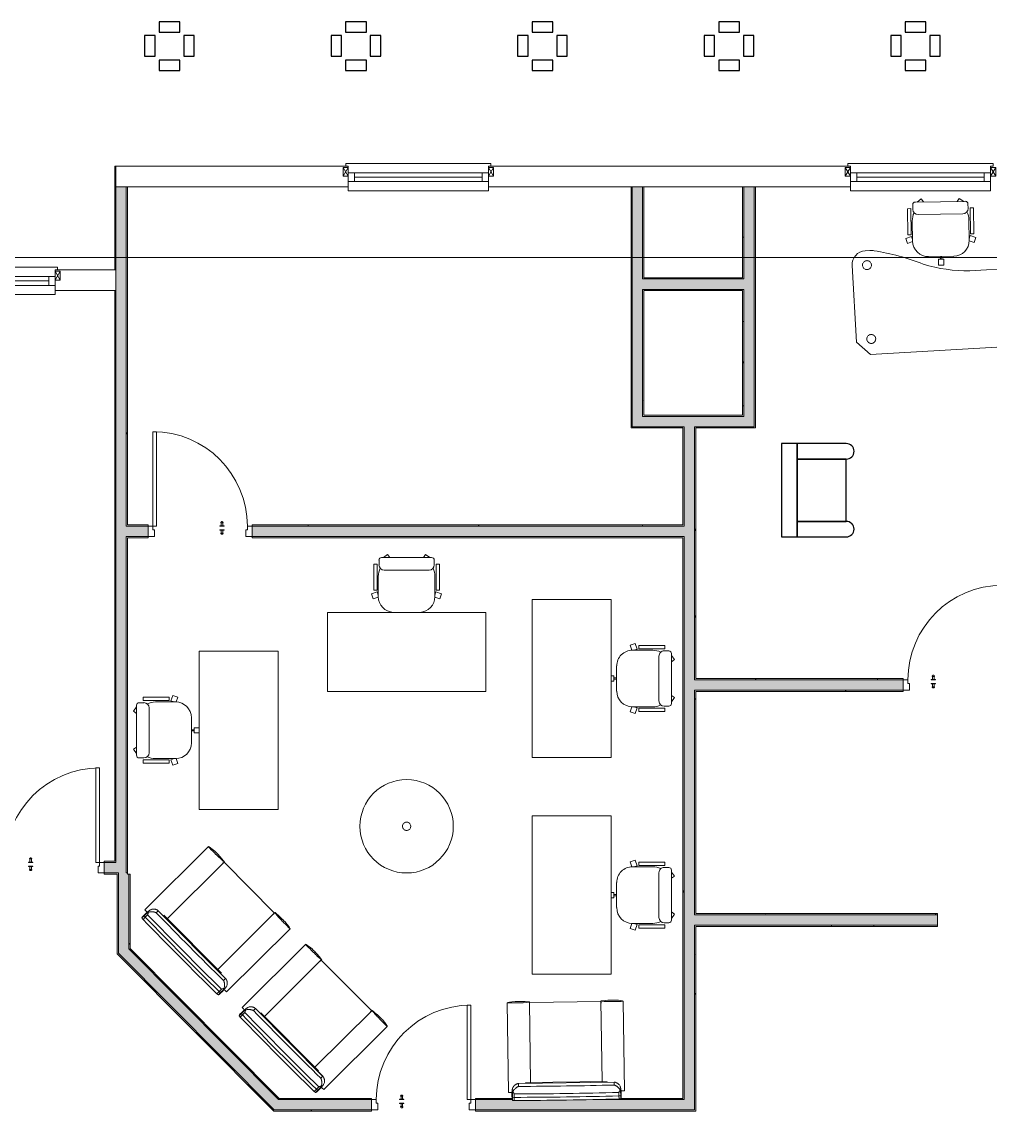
# Model space of a CAD drawing. Header units: millimetres. Extents: x -49836 to 59720, y -25216 to 39354.
# Drawn here: x 28012 to 37346, y 6411 to 16911 of the extents above; entities that cross this region are included whole.
import ezdxf

# ---------------------------------------------------------------- set-up
doc = ezdxf.new("R2010")
doc.units = ezdxf.units.MM
doc.linetypes.add('Dash', pattern=[6.35, 3.175, -3.175])
for name, color, linetype, lineweight in [('A-DOOR', 31, 'Continuous', 9), ('A-DOOR-FRAM', 31, 'Continuous', 18), ('A-GENM', 13, 'Continuous', 9), ('A-GLAZ', 151, 'Continuous', 9), ('A-GLAZ-SILL', 1, 'Continuous', 9), ('A-WALL', 113, 'Continuous', 9), ('A-WALL-FNSH', 113, 'Continuous', 25), ('A-WALL-PATT', 111, 'Continuous', 25), ('G-ANNO-SYMB', 111, 'Continuous', 9), ('I-FURN', 30, 'Continuous', 9), ('I-FURN-HDLN', 30, 'Dash', 9)]:
    doc.layers.add(name, color=color, linetype=linetype, lineweight=lineweight)
pattern_1 = [(0, (0, 0), (812.8, 203.2), [33.528, -576.072, 33.528, -576.072, -3251.2]), (0, (0, 0), (812.8, 203.2), [-1219.2, 33.528, -1185.672, 33.528, -576.072, -1422.4]), (0, (0, 0), (812.8, 203.2), [-3048, 33.528, -372.872, 33.528, -982.472]), (120, (304.8, 101.6), (-582.3764, 602.3054), [33.528, -576.072, 33.528, -576.072, -3251.2]), (120, (304.8, 101.6), (-582.3764, 602.3054), [-1219.2, 33.528, -1185.672, 33.528, -576.072, -1422.4]), (120, (304.8, 101.6), (-582.3764, 602.3054), [-3048, 33.528, -372.872, 33.528, -982.472]), (240, (406.4, 508), (-230.4236, -805.5054), [33.528, -576.072, 33.528, -576.072, -3251.2]), (240, (406.4, 508), (-230.4236, -805.5054), [-1219.2, 33.528, -1185.672, 33.528, -576.072, -1422.4]), (240, (406.4, 508), (-230.4236, -805.5054), [-3048, 33.528, -372.872, 33.528, -982.472])]

# ---------------------------------------------------------------- blocks, each defined once
blk = doc.blocks.new('Arch - 750 x 2100 mm-239390-Level 2')
at = {"layer": 'A-DOOR', "lineweight": 18}
for p, q in [((420, 960), (420, 50)), ((455, 960), (420, 960)), ((455, 50), (455, 960)), ((420, 50), (455, 50))]:
    blk.add_line(p, q, dxfattribs=at)
at = {"layer": 'A-DOOR'}
for p, q in [((-230, 53), (-230, 50)), ((-229, 53), (-230, 53)), ((-230, 53), (-190, 53)), ((-190, 50), (-230, 50)), ((-230, 50), (-229, 50)), ((-230, 15), (-230, 12)), ((-229, 15), (-230, 15)), ((-230, 15), (-190, 15)), ((-190, 12), (-230, 12)), ((-230, 12), (-229, 12)), ((-212, 83), (-221, 83)), ((-217, 83), (-217, 53)), ((-217, 12), (-217, -18)), ((-214, 83), (-207, 83)), ((-210, 83), (-212, 83)), ((-209, 83), (-210, 83)), ((-199, 83), (-209, 83)), ((-203, 53), (-203, 83)), ((-203, -18), (-203, 12)), ((-190, 53), (-191, 53)), ((-191, 50), (-190, 50)), ((-190, 15), (-191, 15)), ((-191, 12), (-190, 12)), ((-190, 50), (-190, 53)), ((-190, 12), (-190, 15)), ((-221, -18), (-212, -18)), ((-207, -18), (-214, -18)), ((-212, -18), (-210, -18)), ((-210, -18), (-209, -18)), ((-209, -18), (-199, -18))]:
    blk.add_line(p, q, dxfattribs=at)
at = {"layer": 'A-DOOR', "flags": 128}
for points in [[(-199, 83), (-199, 83), (-199, 84), (-199, 84), (-199, 85), (-199, 85), (-199, 86), (-199, 86), (-200, 86), (-200, 87), (-200, 87), (-200, 88), (-200, 88), (-200, 88), (-201, 89), (-201, 89), (-201, 90), (-201, 90), (-202, 90), (-202, 91), (-202, 91), (-203, 91), (-203, 91), (-203, 92), (-204, 92), (-204, 92), (-204, 92), (-205, 93), (-205, 93), (-206, 93), (-206, 93), (-206, 93), (-207, 93), (-207, 94), (-208, 94), (-208, 94), (-209, 94), (-209, 94), (-209, 94), (-210, 94), (-210, 94), (-211, 94), (-211, 94), (-212, 94), (-212, 94), (-212, 94), (-213, 94), (-213, 93), (-214, 93), (-214, 93), (-215, 93), (-215, 93), (-215, 93), (-216, 92), (-216, 92), (-216, 92), (-217, 92), (-217, 91), (-217, 91), (-218, 91), (-218, 90), (-218, 90), (-219, 90), (-219, 89), (-219, 89), (-219, 89), (-220, 88), (-220, 88), (-220, 87), (-220, 87), (-220, 87), (-220, 86), (-221, 86), (-221, 85), (-221, 85), (-221, 85), (-221, 84), (-221, 84), (-221, 83), (-221, 83)], [(-221, -18), (-221, -18), (-221, -19), (-221, -19), (-221, -20), (-221, -20), (-221, -21), (-221, -21), (-220, -21), (-220, -22), (-220, -22), (-220, -23), (-220, -23), (-220, -23), (-219, -24), (-219, -24), (-219, -25), (-219, -25), (-218, -25), (-218, -26), (-218, -26), (-217, -26), (-217, -26), (-217, -27), (-216, -27), (-216, -27), (-216, -27), (-215, -28), (-215, -28), (-214, -28), (-214, -28), (-214, -28), (-213, -28), (-213, -29), (-212, -29), (-212, -29), (-211, -29), (-211, -29), (-211, -29), (-210, -29), (-210, -29), (-209, -29), (-209, -29), (-208, -29), (-208, -29), (-208, -29), (-207, -29), (-207, -28), (-206, -28), (-206, -28), (-205, -28), (-205, -28), (-205, -28), (-204, -27), (-204, -27), (-204, -27), (-203, -27), (-203, -26), (-203, -26), (-202, -26), (-202, -25), (-202, -25), (-201, -25), (-201, -24), (-201, -24), (-201, -24), (-200, -23), (-200, -23), (-200, -22), (-200, -22), (-200, -22), (-200, -21), (-199, -21), (-199, -20), (-199, -20), (-199, -20), (-199, -19), (-199, -19), (-199, -18), (-199, -18)]]:
    blk.add_lwpolyline(points, dxfattribs=at)
at = {"layer": 'A-DOOR'}
blk.add_arc((455, 50), 910, 90, 180, dxfattribs=at)
at = {"layer": 'A-DOOR-FRAM'}
for p, q in [((-500, 50), (-455, 50)), ((-500, 50), (-500, -50)), ((-455, 50), (-455, 15)), ((-455, 15), (-440, 15)), ((-440, -50), (-440, 15)), ((455, 15), (440, 15)), ((440, -50), (440, 15)), ((455, 50), (455, 15)), ((500, 50), (455, 50)), ((500, -50), (500, 50)), ((-500, -50), (-440, -50)), ((500, -50), (440, -50))]:
    blk.add_line(p, q, dxfattribs=at)
blk = doc.blocks.new('Arch - 750 x 2100 mm-239391-Level 2')
at = {"layer": 'A-DOOR'}
for p, q in [((-212, 18), (-221, 18)), ((-217, 18), (-217, -12)), ((-214, 18), (-207, 18)), ((-210, 18), (-212, 18)), ((-209, 18), (-210, 18)), ((-199, 18), (-209, 18)), ((-203, -12), (-203, 18)), ((-230, -12), (-230, -15)), ((-229, -12), (-230, -12)), ((-230, -12), (-190, -12)), ((-190, -15), (-230, -15)), ((-230, -15), (-229, -15)), ((-230, -50), (-230, -53)), ((-229, -50), (-230, -50)), ((-230, -50), (-190, -50)), ((-190, -53), (-230, -53)), ((-230, -53), (-229, -53)), ((-221, -83), (-212, -83)), ((-217, -53), (-217, -83)), ((-207, -83), (-214, -83)), ((-212, -83), (-210, -83)), ((-210, -83), (-209, -83)), ((-209, -83), (-199, -83)), ((-203, -83), (-203, -53)), ((-190, -12), (-191, -12)), ((-191, -15), (-190, -15)), ((-190, -50), (-191, -50)), ((-191, -53), (-190, -53)), ((-190, -15), (-190, -12)), ((-190, -53), (-190, -50))]:
    blk.add_line(p, q, dxfattribs=at)
at = {"layer": 'A-DOOR', "lineweight": 18}
for p, q in [((420, -50), (455, -50)), ((420, -960), (420, -50)), ((455, -50), (455, -960)), ((455, -960), (420, -960))]:
    blk.add_line(p, q, dxfattribs=at)
at = {"layer": 'A-DOOR', "flags": 128}
for points in [[(-199, 18), (-199, 18), (-199, 19), (-199, 19), (-199, 20), (-199, 20), (-199, 21), (-199, 21), (-200, 21), (-200, 22), (-200, 22), (-200, 23), (-200, 23), (-200, 23), (-201, 24), (-201, 24), (-201, 25), (-201, 25), (-202, 25), (-202, 26), (-202, 26), (-203, 26), (-203, 26), (-203, 27), (-204, 27), (-204, 27), (-204, 27), (-205, 28), (-205, 28), (-206, 28), (-206, 28), (-206, 28), (-207, 28), (-207, 29), (-208, 29), (-208, 29), (-209, 29), (-209, 29), (-209, 29), (-210, 29), (-210, 29), (-211, 29), (-211, 29), (-212, 29), (-212, 29), (-212, 29), (-213, 29), (-213, 28), (-214, 28), (-214, 28), (-215, 28), (-215, 28), (-215, 28), (-216, 27), (-216, 27), (-216, 27), (-217, 27), (-217, 26), (-217, 26), (-218, 26), (-218, 25), (-218, 25), (-219, 25), (-219, 24), (-219, 24), (-219, 24), (-220, 23), (-220, 23), (-220, 22), (-220, 22), (-220, 22), (-220, 21), (-221, 21), (-221, 20), (-221, 20), (-221, 20), (-221, 19), (-221, 19), (-221, 18), (-221, 18)], [(-221, -83), (-221, -83), (-221, -84), (-221, -84), (-221, -85), (-221, -85), (-221, -86), (-221, -86), (-220, -86), (-220, -87), (-220, -87), (-220, -88), (-220, -88), (-220, -88), (-219, -89), (-219, -89), (-219, -90), (-219, -90), (-218, -90), (-218, -91), (-218, -91), (-217, -91), (-217, -91), (-217, -92), (-216, -92), (-216, -92), (-216, -92), (-215, -93), (-215, -93), (-214, -93), (-214, -93), (-214, -93), (-213, -93), (-213, -94), (-212, -94), (-212, -94), (-211, -94), (-211, -94), (-211, -94), (-210, -94), (-210, -94), (-209, -94), (-209, -94), (-208, -94), (-208, -94), (-208, -94), (-207, -94), (-207, -93), (-206, -93), (-206, -93), (-205, -93), (-205, -93), (-205, -93), (-204, -92), (-204, -92), (-204, -92), (-203, -92), (-203, -91), (-203, -91), (-202, -91), (-202, -90), (-202, -90), (-201, -90), (-201, -89), (-201, -89), (-201, -89), (-200, -88), (-200, -88), (-200, -87), (-200, -87), (-200, -87), (-200, -86), (-199, -86), (-199, -85), (-199, -85), (-199, -85), (-199, -84), (-199, -84), (-199, -83), (-199, -83)]]:
    blk.add_lwpolyline(points, dxfattribs=at)
at = {"layer": 'A-DOOR'}
blk.add_arc((455, -50), 910, 180, 270, dxfattribs=at)
at = {"layer": 'A-DOOR-FRAM'}
for p, q in [((-500, 50), (-440, 50)), ((-500, -50), (-500, 50)), ((-440, 50), (-440, -15)), ((440, 50), (440, -15)), ((500, 50), (440, 50)), ((500, 50), (500, -50)), ((-500, -50), (-455, -50)), ((-455, -15), (-440, -15)), ((-455, -50), (-455, -15)), ((455, -15), (440, -15)), ((455, -50), (455, -15)), ((500, -50), (455, -50))]:
    blk.add_line(p, q, dxfattribs=at)
blk = doc.blocks.new('Arched _2_ - Arched _2_-211956-Level 2')
at = {"layer": 'A-GLAZ'}
for p, q in [((-1010, -79), (-960, 6)), ((-960, -79), (-1010, 6)), ((-1010, 6), (-1010, -79)), ((-960, 6), (-1010, 6)), ((390, 58), (-960, 58)), ((-960, 58), (-960, -28)), ((-960, -79), (-960, 6)), ((-900, -28), (-900, 58)), ((-900, 15), (330, 15)), ((330, -28), (330, 58)), ((390, -28), (390, 58)), ((440, -79), (390, 6)), ((390, -79), (440, 6)), ((390, -79), (390, 6)), ((390, 6), (440, 6)), ((440, 6), (440, -79)), ((-1010, -79), (-960, -79)), ((-960, -92), (-985, -92)), ((-985, -92), (-985, -117)), ((-960, -28), (390, -28)), ((-960, -79), (-960, -92)), ((440, -79), (390, -79)), ((390, -92), (390, -79)), ((415, -92), (390, -92)), ((415, -117), (415, -92)), ((-985, -117), (415, -117))]:
    blk.add_line(p, q, dxfattribs=at)
at = {"layer": 'A-GLAZ-SILL'}
for p, q in [((-960, 146), (-960, -28)), ((390, 146), (-960, 146)), ((-960, 146), (-960, 108)), ((390, 146), (-960, 146)), ((390, -28), (390, 146)), ((390, 108), (390, 146)), ((-960, -28), (390, -28))]:
    blk.add_line(p, q, dxfattribs=at)
blk = doc.blocks.new('M_Desk - 1525 x 762mm-99774-Level 2')
at = {"layer": 'I-FURN'}
for p, q in [((1524.5, 762), (-0.5, 762)), ((-0.5, 762), (-0.5, 0)), ((1524.5, 0), (1524.5, 762)), ((-0.5, 0), (1524.5, 0))]:
    blk.add_line(p, q, dxfattribs=at)
blk = doc.blocks.new('M_Chair-Executive - M_Chair-Executive-V10-Level 2')
at = {"layer": 'I-FURN'}
for p, q in [((-196, 102), (-180, 150)), ((-180, 150), (-132, 134)), ((-142, 84), (-132, 115)), ((-132, 129), (-132, -66)), ((414, 134), (462, 150)), ((414, 129), (414, -66)), ((424, 84), (414, 115)), ((462, 150), (478, 102)), ((-196, 102), (-142, 84)), ((-177, 68), (-177, -184)), ((-177, 68), (-145, 68)), ((-145, 68), (-145, -184)), ((478, 102), (424, 84)), ((426, 68), (426, -184)), ((458, 68), (426, 68)), ((458, 68), (458, -184)), ((-177, -184), (-145, -184)), ((-125, -222), (-125, -177)), ((-75, -126), (357, -126)), ((407, -222), (407, -177)), ((458, -184), (426, -184)), ((-100, -247), (382, -247)), ((-42, -276), (-84, -247)), ((-21, -247), (-42, -276)), ((303, -247), (324, -276)), ((324, -276), (363, -247))]:
    blk.add_line(p, q, dxfattribs=at)
for centre, radius, start, end in [((20, 129), 152, 92.293, 180), ((262, 129), 152, 0, 87.707), ((46, -66), 178, 180, 206.1658), ((236, -66), 178, 333.8316, 0), ((-75, -177), 50.7, 90, 180), ((357, -177), 50.7, 0, 90), ((-100, -222), 25.2, 180, 270), ((382, -222), 25.2, 270, 0)]:
    blk.add_arc(centre, radius, start, end, dxfattribs=at)
blk = doc.blocks.new('M_Chair-Executive - M_Chair-Executive-V11-Level 2')
at = {"layer": 'I-FURN'}
for p, q in [((116, 334), (116, 308)), ((166, 334), (166, 308)), ((20, 282), (262, 282)), ((116, 308), (166, 308)), ((135, 308), (135, 282)), ((135, 308), (147, 308)), ((135, 282), (147, 282)), ((147, 308), (147, 282)), ((-196, 102), (-180, 150)), ((-180, 150), (-132, 134)), ((-142, 84), (-132, 115)), ((-132, 129), (-132, -66)), ((414, 134), (462, 150)), ((414, 129), (414, -66)), ((424, 84), (414, 115)), ((462, 150), (478, 102)), ((-196, 102), (-142, 84)), ((-177, 68), (-177, -184)), ((-177, 68), (-145, 68)), ((-145, 68), (-145, -184)), ((478, 102), (424, 84)), ((426, 68), (426, -184)), ((458, 68), (426, 68)), ((458, 68), (458, -184)), ((-177, -184), (-145, -184)), ((-125, -222), (-125, -177)), ((-75, -126), (357, -126)), ((407, -222), (407, -177)), ((458, -184), (426, -184)), ((-100, -247), (382, -247)), ((-42, -276), (-84, -247)), ((-21, -247), (-42, -276)), ((303, -247), (324, -276)), ((324, -276), (363, -247))]:
    blk.add_line(p, q, dxfattribs=at)
for centre, radius, start, end in [((20, 129), 152, 90, 180), ((262, 129), 152, 0, 90), ((46, -66), 178, 180, 206.1658), ((236, -66), 178, 333.8316, 0), ((-75, -177), 50.7, 90, 180), ((357, -177), 50.7, 0, 90), ((-100, -222), 25.2, 180, 270), ((382, -222), 25.2, 270, 0)]:
    blk.add_arc(centre, radius, start, end, dxfattribs=at)
blk = doc.blocks.new('M_Chair-Executive - M_Chair-Executive-V12-Level 2')
at = {"layer": 'I-FURN'}
for p, q in [((116, 355), (116, 308)), ((166, 355), (166, 308)), ((20, 282), (262, 282)), ((116, 308), (166, 308)), ((135, 308), (135, 282)), ((135, 308), (147, 308)), ((135, 282), (147, 282)), ((147, 308), (147, 282)), ((-196, 102), (-180, 150)), ((-180, 150), (-132, 134)), ((-142, 84), (-132, 115)), ((-132, 129), (-132, -66)), ((414, 134), (462, 150)), ((414, 129), (414, -66)), ((424, 84), (414, 115)), ((462, 150), (478, 102)), ((-196, 102), (-142, 84)), ((-177, 68), (-177, -184)), ((-177, 68), (-145, 68)), ((-145, 68), (-145, -184)), ((478, 102), (424, 84)), ((426, 68), (426, -184)), ((458, 68), (426, 68)), ((458, 68), (458, -184)), ((-177, -184), (-145, -184)), ((-125, -222), (-125, -177)), ((-75, -126), (357, -126)), ((407, -222), (407, -177)), ((458, -184), (426, -184)), ((-100, -247), (382, -247)), ((-42, -276), (-84, -247)), ((-21, -247), (-42, -276)), ((303, -247), (324, -276)), ((324, -276), (363, -247))]:
    blk.add_line(p, q, dxfattribs=at)
for centre, radius, start, end in [((20, 129), 152, 90, 180), ((262, 129), 152, 0, 90), ((46, -66), 178, 180, 206.1658), ((236, -66), 178, 333.8316, 0), ((-75, -177), 50.7, 90, 180), ((357, -177), 50.7, 0, 90), ((-100, -222), 25.2, 180, 270), ((382, -222), 25.2, 270, 0)]:
    blk.add_arc(centre, radius, start, end, dxfattribs=at)
blk = doc.blocks.new('Armchair - Viper _AUS_ - Armchair - Viper _AUS_-V8-Level 2')
at = {"layer": 'I-FURN'}
for p, q in [((-522, 11), (-522, -19)), ((-505, 13), (-505, -17)), ((505, -17), (505, 13)), ((522, -19), (522, 11)), ((-558, -65), (-558, -928)), ((-558, -65), (-558, -928)), ((-526, -4), (-526, -34)), ((-526, -35), (-526, -61)), ((-522, -19), (-522, -62)), ((-505, -49), (-505, -17)), ((505, -17), (505, -49)), ((522, -62), (522, -19)), ((522, -20), (522, -62)), ((526, -34), (526, -4)), ((526, -61), (526, -35)), ((558, -928), (558, -65)), ((558, -65), (558, -928)), ((-462, -149), (461, -149)), ((-461, -122), (-461, -149)), ((-461, -149), (461, -149)), ((-394, -157), (394, -157)), ((-345, -934), (-345, -156)), ((345, -156), (345, -934)), ((461, -149), (461, -122)), ((-345, -914), (-345, -935)), ((-345, -928), (345, -928)), ((345, -914), (345, -935))]:
    blk.add_line(p, q, dxfattribs=at)
for centre, major_axis, ratio, start_param, end_param in [((2142, -4), (2668, 0), 0.104528, 3.087157, 3.143653), ((-500, 11), (22, 0), 0.104528, 1.804278, 3.254427), ((0, -384), (3834, 0), 0.104528, 1.438608, 1.702984), ((500, 11), (22, 0), 0.104528, 6.170351, 7.6205), ((-2142, -4), (2668, 0), 0.104528, 6.281125, 6.337621), ((-533, -65), (25.4, 0), 0.034899, 1.811209, 3.183516), ((-489, -71), (209, 0), 0.034899, 1.747992, 1.811209), ((2142, -35), (2668, 0), 0.104528, 3.087157, 3.155545), ((2142, -34), (2668, 0), 0.104528, 3.087157, 3.150475), ((-500, -19), (22, 0), 0.104528, 1.804278, 3.254427), ((-500, -19), (22, 0), 0.104528, 1.804278, 3.254427), ((0, -414), (3834, 0), 0.104528, 1.438608, 1.702984), ((0, -414), (3834, 0), 0.104528, 1.438608, 1.702984), ((0, -447), (3834, 0), 0.104528, 1.438608, 1.702984), ((500, -19), (22, 0), 0.104528, 6.170351, 7.6205), ((500, -19), (22, 0), 0.104528, 6.170351, 7.6205), ((-2142, -34), (2668, 0), 0.104528, 6.274303, 6.337621), ((-2142, -35), (2668, 0), 0.104528, 6.269233, 6.337621), ((489, -71), (209, 0), 0.034899, 1.330384, 1.3936), ((533, -65), (25.4, 0), 0.034899, 6.241262, 7.613569), ((0, -513), (3770, 0), 0.104528, 1.448276, 1.693316), ((-533, -928), (25.4, 0), 0.034899, 1.811209, 3.183516), ((436, -927), (995, 0), 0.034899, 3.167419, 3.534645), ((-489, -934), (209, 0), 0.034899, 1.40069, 1.811209), ((-464, -940), (27.2, 0), 0.034899, 3.967201, 5.607813), ((-467, -930), (82.5, 0), 0.034899, 0.60167, 1.40069), ((-759, -930), (432, 0), 0.034899, 5.531449, 5.987724), ((-654, -934), (309, 0), 0.034899, 6.274794, 6.884855), ((654, -934), (309, 0), 0.034899, 2.539922, 3.149984), ((759, -930), (432, 0), 0.034899, 3.437054, 3.893329), ((467, -930), (82.5, 0), 0.034899, 1.740902, 2.539922), ((464, -940), (27.2, 0), 0.034899, 3.816965, 5.457577), ((489, -934), (209, 0), 0.034899, 1.330384, 1.740902), ((-436, -927), (995, 0), 0.034899, 5.890133, 6.257359), ((533, -928), (25.4, 0), 0.034899, 6.241262, 7.613569)]:
    blk.add_ellipse(centre, major_axis=major_axis, ratio=ratio, start_param=start_param, end_param=end_param, dxfattribs=at)
for points, knots in [([(-517, -111), (-519, -107), (-520, -101), (-522, -93), (-523, -87), (-524, -83), (-524, -79), (-525, -76), (-525, -74), (-525, -71), (-526, -69), (-526, -66), (-526, -65), (-526, -62), (-526, -60), (-526, -59), (-526, -59), (-526, -59), (-525, -59), (-525, -59), (-525, -60), (-524, -60), (-523, -61), (-523, -62), (-522, -62)], [0, 0, 0, 0, 0.125, 0.1875, 0.25, 0.3125, 0.34375, 0.375, 0.40625, 0.4375, 0.46875, 0.5, 0.53125, 0.5625, 0.625, 0.6875, 0.71875, 0.75, 0.78125, 0.8125, 0.84375, 0.875, 0.9375, 1, 1, 1, 1]), ([(-522, -62), (-522, -62), (-522, -62), (-522, -61), (-522, -61), (-522, -62), (-522, -62), (-522, -62), (-522, -62), (-522, -62), (-522, -62), (-521, -63), (-521, -64), (-521, -64), (-521, -64), (-521, -65), (-521, -65), (-521, -65), (-520, -66), (-520, -66), (-519, -67), (-519, -68), (-519, -69), (-518, -70), (-518, -71), (-517, -72), (-517, -73)], [0, 0, 0, 0, 0.0625, 0.125, 0.1875, 0.21875, 0.234375, 0.25, 0.265625, 0.28125, 0.3125, 0.375, 0.4375, 0.46875, 0.484375, 0.5, 0.515625, 0.53125, 0.5625, 0.625, 0.6875, 0.71875, 0.75, 0.8125, 0.875, 1, 1, 1, 1]), ([(-461, -122), (-462, -122), (-463, -121), (-466, -120), (-468, -119), (-470, -118), (-472, -117), (-474, -116), (-476, -114), (-479, -113), (-482, -111), (-487, -108), (-494, -102), (-503, -93), (-510, -84), (-515, -77), (-517, -73)], [0, 0, 0, 0, 0.071429, 0.107143, 0.142857, 0.178571, 0.214286, 0.25, 0.285714, 0.321429, 0.357143, 0.428571, 0.571429, 0.714286, 0.857143, 1, 1, 1, 1]), ([(517, -73), (515, -77), (510, -84), (503, -93), (496, -100), (490, -105), (486, -108), (482, -111), (479, -113), (477, -114), (476, -114), (474, -115), (472, -117), (469, -118), (468, -119), (467, -119), (465, -120), (463, -121), (461, -122), (461, -122)], [0, 0, 0, 0, 0.142857, 0.285714, 0.428571, 0.5, 0.571429, 0.625, 0.678571, 0.705357, 0.71875, 0.732143, 0.785714, 0.839286, 0.852679, 0.866071, 0.892857, 0.946429, 1, 1, 1, 1]), ([(522, -62), (523, -62), (523, -61), (524, -60), (525, -60), (525, -59), (525, -59), (526, -59), (526, -59), (526, -59), (526, -60), (526, -62), (526, -65), (526, -66), (526, -69), (525, -71), (525, -74), (525, -76), (524, -79), (524, -83), (523, -87), (522, -93), (520, -101), (519, -107), (517, -111)], [0, 0, 0, 0, 0.0625, 0.125, 0.15625, 0.1875, 0.21875, 0.25, 0.28125, 0.3125, 0.375, 0.4375, 0.46875, 0.5, 0.53125, 0.5625, 0.59375, 0.625, 0.65625, 0.6875, 0.75, 0.8125, 0.875, 1, 1, 1, 1]), ([(517, -73), (517, -72), (518, -71), (518, -70), (519, -68), (519, -67), (520, -66), (520, -66), (520, -65), (521, -65), (521, -65), (521, -64), (521, -64), (521, -64), (521, -63), (522, -62), (522, -62), (522, -62), (522, -62), (522, -62), (522, -62), (522, -61), (522, -61), (522, -62), (522, -62), (522, -62)], [0, 0, 0, 0, 0.125, 0.1875, 0.25, 0.3125, 0.375, 0.4375, 0.46875, 0.484375, 0.5, 0.515625, 0.53125, 0.5625, 0.625, 0.6875, 0.71875, 0.734375, 0.75, 0.765625, 0.78125, 0.8125, 0.875, 0.9375, 1, 1, 1, 1]), ([(-461, -149), (-462, -149), (-463, -149), (-466, -149), (-467, -149), (-470, -148), (-472, -148), (-474, -147), (-475, -147), (-476, -146), (-477, -146), (-479, -145), (-481, -144), (-483, -143), (-485, -142), (-488, -141), (-491, -139), (-494, -137), (-499, -134), (-504, -129), (-511, -122), (-515, -115), (-517, -111)], [0, 0, 0, 0, 0.071429, 0.107143, 0.142857, 0.178571, 0.214286, 0.25, 0.267857, 0.285714, 0.303571, 0.321429, 0.357143, 0.392857, 0.428571, 0.464286, 0.5, 0.571429, 0.642857, 0.714286, 0.857143, 1, 1, 1, 1]), ([(517, -111), (515, -115), (511, -122), (504, -129), (499, -134), (494, -137), (490, -140), (486, -142), (482, -144), (479, -145), (477, -146), (476, -146), (474, -147), (472, -148), (469, -148), (468, -149), (467, -149), (465, -149), (463, -149), (461, -149), (461, -149)], [0, 0, 0, 0, 0.142857, 0.285714, 0.357143, 0.428571, 0.5, 0.571429, 0.625, 0.678571, 0.705357, 0.71875, 0.732143, 0.785714, 0.839286, 0.852679, 0.866071, 0.892857, 0.946429, 1, 1, 1, 1])]:
    blk.add_open_spline(points, degree=3, knots=knots, dxfattribs=at)
for points in [[(-517, -73), (-516, -70), (-513, -65), (-509, -57), (-507, -52), (-505, -49)], [(505, -49), (507, -52), (509, -57), (513, -65), (516, -70), (517, -73)]]:
    blk.add_open_spline(points, degree=3, dxfattribs=at)
blk = doc.blocks.new('Armchair - Viper _AUS_ - Armchair - Viper _AUS_-V13-Level 2')
at = {"layer": 'I-FURN'}
for p, q in [((-522, 11), (-522, -19)), ((-505, 13), (-505, -17)), ((505, -17), (505, 13)), ((522, -19), (522, 11)), ((-558, -65), (-558, -928)), ((-558, -65), (-558, -928)), ((-526, -4), (-526, -34)), ((-526, -35), (-526, -61)), ((-522, -19), (-522, -62)), ((-505, -49), (-505, -17)), ((505, -17), (505, -49)), ((522, -62), (522, -19)), ((522, -20), (522, -62)), ((526, -34), (526, -4)), ((526, -61), (526, -35)), ((558, -928), (558, -65)), ((558, -65), (558, -928)), ((-462, -149), (461, -149)), ((-461, -122), (-461, -149)), ((-461, -149), (461, -149)), ((-394, -157), (394, -157)), ((-345, -934), (-345, -156)), ((345, -156), (345, -934)), ((461, -149), (461, -122)), ((-417, -928), (-416, -928)), ((-345, -914), (-345, -935)), ((-345, -928), (345, -928)), ((345, -914), (345, -935)), ((416, -928), (417, -928))]:
    blk.add_line(p, q, dxfattribs=at)
for centre, major_axis, ratio, start_param, end_param in [((2142, -4), (2668, 0), 0.104528, 3.087157, 3.143653), ((-500, 11), (22, 0), 0.104528, 1.804278, 3.254427), ((0, -384), (3834, 0), 0.104528, 1.438608, 1.702984), ((500, 11), (22, 0), 0.104528, 6.170351, 7.6205), ((-2142, -4), (2668, 0), 0.104528, 6.281125, 6.337621), ((-533, -65), (25.4, 0), 0.034899, 1.811209, 3.183516), ((-489, -71), (209, 0), 0.034899, 1.747992, 1.811209), ((2142, -35), (2668, 0), 0.104528, 3.087157, 3.155545), ((2142, -34), (2668, 0), 0.104528, 3.087157, 3.150475), ((-500, -19), (22, 0), 0.104528, 1.804278, 3.254427), ((-500, -19), (22, 0), 0.104528, 1.804278, 3.254427), ((0, -414), (3834, 0), 0.104528, 1.438608, 1.702984), ((0, -414), (3834, 0), 0.104528, 1.438608, 1.702984), ((0, -447), (3834, 0), 0.104528, 1.438608, 1.702984), ((500, -19), (22, 0), 0.104528, 6.170351, 7.6205), ((500, -19), (22, 0), 0.104528, 6.170351, 7.6205), ((-2142, -34), (2668, 0), 0.104528, 6.274303, 6.337621), ((-2142, -35), (2668, 0), 0.104528, 6.269233, 6.337621), ((489, -71), (209, 0), 0.034899, 1.330384, 1.3936), ((533, -65), (25.4, 0), 0.034899, 6.241262, 7.613569), ((0, -513), (3770, 0), 0.104528, 1.448276, 1.693316), ((-533, -928), (25.4, 0), 0.034899, 1.811209, 3.183516), ((436, -927), (995, 0), 0.034899, 3.167419, 3.534645), ((-489, -934), (209, 0), 0.034899, 1.40069, 1.811209), ((-464, -940), (27.2, 0), 0.034899, 3.967201, 5.607813), ((-467, -930), (82.5, 0), 0.034899, 0.60167, 1.40069), ((-759, -930), (432, 0), 0.034899, 5.531449, 5.987724), ((-654, -934), (309, 0), 0.034899, 6.274794, 6.884855), ((654, -934), (309, 0), 0.034899, 2.539922, 3.149984), ((759, -930), (432, 0), 0.034899, 3.437054, 3.893329), ((467, -930), (82.5, 0), 0.034899, 1.740902, 2.539922), ((464, -940), (27.2, 0), 0.034899, 3.816965, 5.457577), ((489, -934), (209, 0), 0.034899, 1.330384, 1.740902), ((-436, -927), (995, 0), 0.034899, 5.890133, 6.257359), ((533, -928), (25.4, 0), 0.034899, 6.241262, 7.613569)]:
    blk.add_ellipse(centre, major_axis=major_axis, ratio=ratio, start_param=start_param, end_param=end_param, dxfattribs=at)
for points, knots in [([(-517, -111), (-519, -107), (-520, -101), (-522, -93), (-523, -87), (-524, -83), (-524, -79), (-525, -76), (-525, -74), (-525, -71), (-526, -69), (-526, -66), (-526, -65), (-526, -62), (-526, -60), (-526, -59), (-526, -59), (-526, -59), (-525, -59), (-525, -59), (-525, -60), (-524, -60), (-523, -61), (-523, -62), (-522, -62)], [0, 0, 0, 0, 0.125, 0.1875, 0.25, 0.3125, 0.34375, 0.375, 0.40625, 0.4375, 0.46875, 0.5, 0.53125, 0.5625, 0.625, 0.6875, 0.71875, 0.75, 0.78125, 0.8125, 0.84375, 0.875, 0.9375, 1, 1, 1, 1]), ([(-522, -62), (-522, -62), (-522, -62), (-522, -61), (-522, -61), (-522, -62), (-522, -62), (-522, -62), (-522, -62), (-522, -62), (-522, -62), (-521, -63), (-521, -64), (-521, -64), (-521, -64), (-521, -65), (-521, -65), (-521, -65), (-520, -66), (-520, -66), (-519, -67), (-519, -68), (-519, -69), (-518, -70), (-518, -71), (-517, -72), (-517, -73)], [0, 0, 0, 0, 0.0625, 0.125, 0.1875, 0.21875, 0.234375, 0.25, 0.265625, 0.28125, 0.3125, 0.375, 0.4375, 0.46875, 0.484375, 0.5, 0.515625, 0.53125, 0.5625, 0.625, 0.6875, 0.71875, 0.75, 0.8125, 0.875, 1, 1, 1, 1]), ([(-461, -122), (-462, -122), (-463, -121), (-466, -120), (-468, -119), (-470, -118), (-472, -117), (-474, -116), (-476, -114), (-479, -113), (-482, -111), (-487, -108), (-494, -102), (-503, -93), (-510, -84), (-515, -77), (-517, -73)], [0, 0, 0, 0, 0.071429, 0.107143, 0.142857, 0.178571, 0.214286, 0.25, 0.285714, 0.321429, 0.357143, 0.428571, 0.571429, 0.714286, 0.857143, 1, 1, 1, 1]), ([(517, -73), (515, -77), (510, -84), (503, -93), (496, -100), (490, -105), (486, -108), (482, -111), (479, -113), (477, -114), (476, -114), (474, -115), (472, -117), (469, -118), (468, -119), (467, -119), (465, -120), (463, -121), (461, -122), (461, -122)], [0, 0, 0, 0, 0.142857, 0.285714, 0.428571, 0.5, 0.571429, 0.625, 0.678571, 0.705357, 0.71875, 0.732143, 0.785714, 0.839286, 0.852679, 0.866071, 0.892857, 0.946429, 1, 1, 1, 1]), ([(522, -62), (523, -62), (523, -61), (524, -60), (525, -60), (525, -59), (525, -59), (526, -59), (526, -59), (526, -59), (526, -60), (526, -62), (526, -65), (526, -66), (526, -69), (525, -71), (525, -74), (525, -76), (524, -79), (524, -83), (523, -87), (522, -93), (520, -101), (519, -107), (517, -111)], [0, 0, 0, 0, 0.0625, 0.125, 0.15625, 0.1875, 0.21875, 0.25, 0.28125, 0.3125, 0.375, 0.4375, 0.46875, 0.5, 0.53125, 0.5625, 0.59375, 0.625, 0.65625, 0.6875, 0.75, 0.8125, 0.875, 1, 1, 1, 1]), ([(517, -73), (517, -72), (518, -71), (518, -70), (519, -68), (519, -67), (520, -66), (520, -66), (520, -65), (521, -65), (521, -65), (521, -64), (521, -64), (521, -64), (521, -63), (522, -62), (522, -62), (522, -62), (522, -62), (522, -62), (522, -62), (522, -61), (522, -61), (522, -62), (522, -62), (522, -62)], [0, 0, 0, 0, 0.125, 0.1875, 0.25, 0.3125, 0.375, 0.4375, 0.46875, 0.484375, 0.5, 0.515625, 0.53125, 0.5625, 0.625, 0.6875, 0.71875, 0.734375, 0.75, 0.765625, 0.78125, 0.8125, 0.875, 0.9375, 1, 1, 1, 1]), ([(-461, -149), (-462, -149), (-463, -149), (-466, -149), (-467, -149), (-470, -148), (-472, -148), (-474, -147), (-475, -147), (-476, -146), (-477, -146), (-479, -145), (-481, -144), (-483, -143), (-485, -142), (-488, -141), (-491, -139), (-494, -137), (-499, -134), (-504, -129), (-511, -122), (-515, -115), (-517, -111)], [0, 0, 0, 0, 0.071429, 0.107143, 0.142857, 0.178571, 0.214286, 0.25, 0.267857, 0.285714, 0.303571, 0.321429, 0.357143, 0.392857, 0.428571, 0.464286, 0.5, 0.571429, 0.642857, 0.714286, 0.857143, 1, 1, 1, 1]), ([(517, -111), (515, -115), (511, -122), (504, -129), (499, -134), (494, -137), (490, -140), (486, -142), (482, -144), (479, -145), (477, -146), (476, -146), (474, -147), (472, -148), (469, -148), (468, -149), (467, -149), (465, -149), (463, -149), (461, -149), (461, -149)], [0, 0, 0, 0, 0.142857, 0.285714, 0.357143, 0.428571, 0.5, 0.571429, 0.625, 0.678571, 0.705357, 0.71875, 0.732143, 0.785714, 0.839286, 0.852679, 0.866071, 0.892857, 0.946429, 1, 1, 1, 1])]:
    blk.add_open_spline(points, degree=3, knots=knots, dxfattribs=at)
for points in [[(-517, -73), (-516, -70), (-513, -65), (-509, -57), (-507, -52), (-505, -49)], [(505, -49), (507, -52), (509, -57), (513, -65), (516, -70), (517, -73)]]:
    blk.add_open_spline(points, degree=3, dxfattribs=at)
blk = doc.blocks.new('Sofa Single Seater - 900 x 700 mm-V5-Level 2')
at = {"layer": 'A-GENM', "lineweight": 25}
for p, q in [((450, 350), (-450, 350)), ((-450, 350), (-450, 200)), ((450, 200), (450, 350)), ((-450, 200), (450, 200)), ((-300, 200), (-450, 200)), ((-450, 200), (-450, -275)), ((-300, 200), (-300, -275)), ((300, 200), (-300, 200)), ((-300, -275), (-300, 200)), ((300, -275), (300, 200)), ((450, 200), (300, 200)), ((300, 200), (300, -275)), ((450, -275), (450, 200)), ((-300, -275), (300, -275))]:
    blk.add_line(p, q, dxfattribs=at)
for centre in [(-375, -275), (375, -275)]:
    blk.add_arc(centre, 75, 180, 360, dxfattribs=at)
blk = doc.blocks.new('Table - Cafe - Table - Cafe-199893-Level 2')
at = {"layer": 'I-FURN'}
for start, end in [(360, 180), (0, 180), (180, 360), (180, 360)]:
    blk.add_arc((0, 0), 450, start, end, dxfattribs=at)
at = {"layer": 'I-FURN', "linetype": 'Dash'}
for start, end in [(0, 180), (180, 0)]:
    blk.add_arc((0, 0), 40, start, end, dxfattribs=at)
blk = doc.blocks.new('Desk - Corner _2_ - 1800 x 1010-201312-Level 2')
at = {"layer": 'I-FURN'}
for p, q in [((751, 392), (-774, 392)), ((751, 392), (-774, 392)), ((877, 266), (751, 392)), ((877, 266), (751, 392)), ((-923, 243), (-923, -209)), ((-923, 243), (-923, -209)), ((877, -475), (877, 266)), ((877, -475), (877, 266)), ((-774, -358), (-253, -358)), ((-774, -358), (-253, -358)), ((697, -608), (743, -608)), ((697, -608), (743, -608))]:
    blk.add_line(p, q, dxfattribs=at)
for centre, radius, start, end in [((-774, 243), 149, 90, 180), ((-774, 243), 149, 90, 180), ((-774, -209), 149, 180, 270), ((-774, -209), 149, 180, 270), ((-315, -1785), 1429, 69.2502, 87.5283), ((-315, -1785), 1429, 69.2502, 87.5283), ((1085, 1467), 2114, 244.9894, 258.3429), ((1085, 1467), 2114, 244.9894, 258.3429), ((743, -475), 133, 270, 360), ((743, -475), 133, 270, 360), ((697, -414), 194, 258.3429, 270), ((697, -414), 194, 258.3429, 270)]:
    blk.add_arc(centre, radius, start, end, dxfattribs=at)
at = {"layer": 'I-FURN-HDLN'}
for centre, start, end in [((-774, 243), 360, 180), ((-774, 243), 180, 360), ((734, 243), 360, 180), ((734, 243), 180, 360), ((-774, -207), 360, 180), ((-774, -207), 180, 360), ((734, -470), 360, 180), ((734, -470), 180, 360)]:
    blk.add_arc(centre, 43, start, end, dxfattribs=at)
blk = doc.blocks.new('M_Chair-Executive - M_Chair-Executive-V14-Level 2')
at = {"layer": 'I-FURN'}
for p, q in [((116, 365), (116, 308)), ((116, 365), (166, 365)), ((166, 365), (166, 308)), ((20, 282), (262, 282)), ((116, 308), (166, 308)), ((135, 308), (135, 282)), ((135, 308), (147, 308)), ((135, 282), (147, 282)), ((147, 308), (147, 282)), ((-196, 102), (-180, 150)), ((-180, 150), (-132, 134)), ((-142, 84), (-132, 115)), ((-132, 129), (-132, -66)), ((414, 134), (462, 150)), ((414, 129), (414, -66)), ((424, 84), (414, 115)), ((462, 150), (478, 102)), ((-196, 102), (-142, 84)), ((-177, 68), (-177, -184)), ((-177, 68), (-145, 68)), ((-145, 68), (-145, -184)), ((478, 102), (424, 84)), ((426, 68), (426, -184)), ((458, 68), (426, 68)), ((458, 68), (458, -184)), ((-177, -184), (-145, -184)), ((-125, -222), (-125, -177)), ((-75, -126), (357, -126)), ((407, -222), (407, -177)), ((458, -184), (426, -184)), ((-100, -247), (382, -247)), ((-42, -276), (-84, -247)), ((-21, -247), (-42, -276)), ((303, -247), (324, -276)), ((324, -276), (363, -247))]:
    blk.add_line(p, q, dxfattribs=at)
for centre, radius, start, end in [((20, 129), 152, 90, 180), ((262, 129), 152, 0, 90), ((46, -66), 178, 180, 206.1658), ((236, -66), 178, 333.8316, 0), ((-75, -177), 50.7, 90, 180), ((357, -177), 50.7, 0, 90), ((-100, -222), 25.2, 180, 270), ((382, -222), 25.2, 270, 0)]:
    blk.add_arc(centre, radius, start, end, dxfattribs=at)
blk = doc.blocks.new('Family8 - COLUMN-233949-Level 2')
at = {"layer": 'A-GENM', "lineweight": 25}
for p, q in [((100, -64), (-100, -64)), ((-100, -64), (-100, -164)), ((100, -164), (100, -64)), ((-140, -196), (-240, -196)), ((-240, -196), (-240, -395)), ((-140, -395), (-140, -196)), ((-100, -164), (100, -164)), ((238, -195), (138, -195)), ((138, -195), (138, -395)), ((238, -395), (238, -195)), ((-240, -395), (-140, -395)), ((138, -395), (238, -395)), ((-100, -434), (-100, -534)), ((100, -434), (-100, -434)), ((100, -534), (100, -434)), ((-100, -534), (100, -534))]:
    blk.add_line(p, q, dxfattribs=at)

msp = doc.modelspace()

# ---------------------------------------------------------------- hatches: boundary and pattern name
at = {"layer": 'A-WALL-PATT', "lineweight": 9}
h = msp.add_hatch(dxfattribs=at)
h.set_pattern_fill('FP_2', color=256, style=0, pattern_type=2)
h.set_pattern_definition(pattern_1)
h.paths.add_polyline_path([(28907, 8809), (28919, 8809), (28919, 14320), (28907, 14320), (28907, 8821)], flags=0)
h.paths.add_polyline_path([(28919, 14520), (28919, 15520), (28907, 15520), (28907, 14520)], flags=0)
at = {"layer": 'A-WALL-PATT'}
for points in [[(28943, 8709), (29019, 8709), (29019, 15320), (28919, 15320), (28919, 8709)], [(33996, 13108), (33996, 15320), (33896, 15320), (33896, 13108)], [(35072, 13108), (35072, 15320), (34972, 15320), (34972, 13108)], [(34960, 14332), (34972, 14332), (34972, 14432), (33996, 14432), (33996, 14332), (34008, 14332)], [(34362, 13008), (35072, 13008), (35072, 13108), (33896, 13108), (33896, 13008)], [(34396, 6523), (34496, 6523), (34496, 13008), (34396, 13008), (34396, 6535)], [(29043, 7833), (29043, 8697), (29031, 8697), (29031, 8709), (28943, 8709), (28943, 7934), (29034, 7842)], [(34496, 8203), (36837, 8203), (36837, 8303), (34496, 8303), (34496, 8234)], [(30445, 6423), (30586, 6423), (29043, 7975), (29043, 7833), (30201, 6668)]]:
    msp.add_hatch(color=256, dxfattribs=at).paths.add_polyline_path(points, flags=0)
at = {"layer": 'A-WALL-PATT', "lineweight": 9}
h = msp.add_hatch(dxfattribs=at)
h.set_pattern_fill('FP_2', color=256, style=0, pattern_type=2)
h.set_pattern_definition(pattern_1)
h.paths.add_polyline_path([(29031, 8709), (29031, 11950), (29019, 11950), (29019, 8709)], flags=0)
h.paths.add_polyline_path([(29031, 12050), (29031, 15320), (29019, 15320), (29019, 12050)], flags=0)
h = msp.add_hatch(dxfattribs=at)
h.set_pattern_fill('FP_2', color=256, style=0, pattern_type=2)
h.set_pattern_definition(pattern_1)
h.paths.add_polyline_path([(33884, 13008), (33896, 13008), (33896, 15320), (33884, 15320), (33884, 13108)], flags=0)
h = msp.add_hatch(dxfattribs=at)
h.set_pattern_fill('FP_2', color=256, style=0, pattern_type=2)
h.set_pattern_definition(pattern_1)
h.paths.add_polyline_path([(33996, 13120), (34008, 13120), (34008, 14332), (33996, 14332), (33996, 13715)], flags=0)
h.paths.add_polyline_path([(33996, 14432), (34008, 14432), (34008, 15320), (33996, 15320), (33996, 14498)], flags=0)
h = msp.add_hatch(dxfattribs=at)
h.set_pattern_fill('FP_2', color=256, style=0, pattern_type=2)
h.set_pattern_definition(pattern_1)
h.paths.add_polyline_path([(34960, 13120), (34972, 13120), (34972, 14332), (34960, 14332), (34960, 13715)], flags=0)
h.paths.add_polyline_path([(34972, 14432), (34972, 15320), (34960, 15320), (34960, 14432)], flags=0)
h = msp.add_hatch(dxfattribs=at)
h.set_pattern_fill('FP_2', color=256, style=0, pattern_type=2)
h.set_pattern_definition(pattern_1)
h.paths.add_polyline_path([(34960, 14432), (34960, 14444), (34008, 14444), (34008, 14432)], flags=0)
h = msp.add_hatch(dxfattribs=at)
h.set_pattern_fill('FP_2', color=256, style=0, pattern_type=2)
h.set_pattern_definition(pattern_1)
h.paths.add_polyline_path([(34960, 14320), (34960, 14332), (34008, 14332), (34008, 14320)], flags=0)
h = msp.add_hatch(dxfattribs=at)
h.set_pattern_fill('FP_2', color=256, style=0, pattern_type=2)
h.set_pattern_definition(pattern_1)
h.paths.add_polyline_path([(34508, 12996), (35084, 12996), (35084, 13008), (34496, 13008), (34496, 12996)], flags=0)
h.paths.add_polyline_path([(33884, 12996), (34396, 12996), (34396, 13008), (33884, 13008)], flags=0)
h = msp.add_hatch(dxfattribs=at)
h.set_pattern_fill('FP_2', color=256, style=0, pattern_type=2)
h.set_pattern_definition(pattern_1)
h.paths.add_polyline_path([(34384, 6535), (34396, 6535), (34396, 11950), (34384, 11950), (34384, 6668)], flags=0)
h.paths.add_polyline_path([(34384, 12050), (34396, 12050), (34396, 12996), (34384, 12996), (34384, 12062)], flags=0)
h = msp.add_hatch(dxfattribs=at)
h.set_pattern_fill('FP_2', color=256, style=0, pattern_type=2)
h.set_pattern_definition(pattern_1)
h.paths.add_polyline_path([(34496, 6423), (34508, 6423), (34508, 8203), (34496, 8203), (34496, 6523)], flags=0)
h.paths.add_polyline_path([(34508, 8303), (34508, 10469), (34496, 10469), (34496, 8303)], flags=0)
h.paths.add_polyline_path([(34496, 10569), (34508, 10569), (34508, 12996), (34496, 12996), (34496, 10583)], flags=0)
at = {"layer": 'A-WALL-PATT'}
h = msp.add_hatch(color=256, dxfattribs=at)
h.paths.add_polyline_path([(31291, 11950), (34396, 11950), (34396, 12050), (30231, 12050), (30231, 11950), (30524, 11950)], flags=0)
h.paths.add_polyline_path([(29031, 11950), (29231, 11950), (29231, 12050), (29019, 12050), (29019, 11950)], flags=0)
at = {"layer": 'A-WALL-PATT', "lineweight": 9}
h = msp.add_hatch(dxfattribs=at)
h.set_pattern_fill('FP_2', color=256, style=0, pattern_type=2)
h.set_pattern_definition(pattern_1)
h.paths.add_polyline_path([(29031, 12050), (29231, 12050), (29231, 12062), (29031, 12062)], flags=0)
h.paths.add_polyline_path([(30231, 12050), (34384, 12050), (34384, 12062), (30231, 12062)], flags=0)
at = {"layer": 'A-WALL-PATT'}
h = msp.add_hatch(color=256, dxfattribs=at)
h.paths.add_polyline_path([(34508, 10469), (36508, 10469), (36508, 10569), (34496, 10569), (34496, 10469)], flags=0)
h.paths.add_polyline_path([(37644, 10469), (37744, 10569), (37508, 10569), (37508, 10469), (37627, 10469)], flags=0)
at = {"layer": 'A-WALL-PATT', "lineweight": 9}
h = msp.add_hatch(dxfattribs=at)
h.set_pattern_fill('FP_2', color=256, style=0, pattern_type=2)
h.set_pattern_definition(pattern_1)
h.paths.add_polyline_path([(37508, 10569), (37727, 10569), (37739, 10581), (37508, 10581)], flags=0)
h.paths.add_polyline_path([(36508, 10569), (36508, 10581), (34508, 10581), (34508, 10569), (35130, 10569)], flags=0)
h = msp.add_hatch(dxfattribs=at)
h.set_pattern_fill('FP_2', color=256, style=0, pattern_type=2)
h.set_pattern_definition(pattern_1)
h.paths.add_polyline_path([(37632, 10457), (37773, 10457), (37785, 10469), (37508, 10469), (37508, 10457), (37615, 10457)], flags=0)
h.paths.add_polyline_path([(34508, 10457), (36508, 10457), (36508, 10469), (34508, 10469)], flags=0)
at = {"layer": 'A-WALL-PATT'}
h = msp.add_hatch(color=256, dxfattribs=at)
h.paths.add_polyline_path([(27807, 8709), (27807, 8809), (26876, 8809), (26976, 8709), (27453, 8709)], flags=0)
h.paths.add_polyline_path([(28919, 8709), (28919, 8809), (28807, 8809), (28807, 8709), (28907, 8709)], flags=0)
at = {"layer": 'A-WALL-PATT', "lineweight": 9}
h = msp.add_hatch(dxfattribs=at)
h.set_pattern_fill('FP_2', color=256, style=0, pattern_type=2)
h.set_pattern_definition(pattern_1)
h.paths.add_polyline_path([(29055, 7963), (29055, 8697), (29043, 8697), (29043, 7975)], flags=0)
h = msp.add_hatch(dxfattribs=at)
h.set_pattern_fill('FP_2', color=256, style=0, pattern_type=2)
h.set_pattern_definition(pattern_1)
h.paths.add_polyline_path([(34508, 8303), (36837, 8303), (36837, 8315), (34508, 8315)], flags=0)
h = msp.add_hatch(dxfattribs=at)
h.set_pattern_fill('FP_2', color=256, style=0, pattern_type=2)
h.set_pattern_definition(pattern_1)
h.paths.add_polyline_path([(34508, 8191), (36837, 8191), (36837, 8203), (34508, 8203)], flags=0)
h = msp.add_hatch(dxfattribs=at)
h.set_pattern_fill('FP_2', color=256, style=0, pattern_type=2)
h.set_pattern_definition(pattern_1)
h.paths.add_polyline_path([(30440, 6411), (30456, 6411), (28943, 7934), (28943, 7917), (30185, 6668)], flags=0)
h = msp.add_hatch(dxfattribs=at)
h.set_pattern_fill('FP_2', color=256, style=0, pattern_type=2)
h.set_pattern_definition(pattern_1)
h.paths.add_polyline_path([(30486, 6523), (30503, 6523), (29055, 7980), (29055, 7963), (30342, 6668)], flags=0)
at = {"layer": 'A-WALL-PATT'}
h = msp.add_hatch(color=256, dxfattribs=at)
h.paths.add_polyline_path([(34496, 6423), (34496, 6523), (33523, 6523), (33162, 6517), (32758, 6514), (32742, 6516), (32741, 6517), (32741, 6518), (32740, 6523), (32384, 6523), (32384, 6423), (34362, 6423)], flags=0)
h.paths.add_polyline_path([(30586, 6423), (31384, 6423), (31384, 6523), (30486, 6523), (30537, 6472)], flags=0)
at = {"layer": 'A-WALL-PATT', "lineweight": 9}
h = msp.add_hatch(dxfattribs=at)
h.set_pattern_fill('FP_2', color=256, style=0, pattern_type=2)
h.set_pattern_definition(pattern_1)
h.paths.add_polyline_path([(34396, 6523), (34396, 6535), (33786, 6535), (33784, 6531), (33773, 6529), (33768, 6529), (33567, 6523), (34362, 6523)], flags=0)
h.paths.add_polyline_path([(30503, 6523), (31384, 6523), (31384, 6535), (30491, 6535)], flags=0)
h.paths.add_polyline_path([(32384, 6523), (32740, 6523), (32737, 6535), (32384, 6535)], flags=0)
h.paths.add_polyline_path([(32741, 6523), (32741, 6523), (32741, 6525)], flags=0)
h = msp.add_hatch(dxfattribs=at)
h.set_pattern_fill('FP_2', color=256, style=0, pattern_type=2)
h.set_pattern_definition(pattern_1)
h.paths.add_polyline_path([(34508, 6411), (34508, 6423), (32384, 6423), (32384, 6411), (34362, 6411)], flags=0)
h.paths.add_polyline_path([(30456, 6411), (31384, 6411), (31384, 6423), (30445, 6423)], flags=0)

# ---------------------------------------------------------------- linework, layer by layer
at = {"layer": 'A-WALL', "color": 1, "lineweight": 18}
for p, q in [((31134, 15520), (28919, 15520)), ((35974, 15520), (32534, 15520)), ((29031, 15320), (31159, 15320)), ((32509, 15320), (33884, 15320)), ((34008, 15320), (34960, 15320)), ((35084, 15320), (35999, 15320)), ((28907, 14520), (28357, 14520)), ((28332, 14320), (28907, 14320)), ((29231, 11950), (29231, 12050)), ((30231, 12050), (30231, 11950)), ((36508, 10469), (36508, 10569)), ((28807, 8809), (28807, 8709)), ((29043, 8697), (29031, 8697)), ((36837, 8203), (36837, 8303)), ((31384, 6423), (31384, 6523)), ((32384, 6523), (32384, 6423))]:
    msp.add_line(p, q, dxfattribs=at)
at = {"layer": 'A-WALL'}
for p, q in [((28919, 8809), (28919, 15520)), ((29031, 15320), (28919, 15320)), ((29019, 12050), (29019, 15320)), ((34008, 15320), (33884, 15320)), ((33896, 15320), (33896, 13008)), ((33996, 15320), (33996, 14432)), ((35084, 15320), (34960, 15320)), ((34972, 14432), (34972, 15320)), ((35072, 13008), (35072, 15320)), ((28919, 14520), (28907, 14520)), ((33996, 14432), (34972, 14432)), ((28919, 14320), (28907, 14320)), ((33996, 14332), (33996, 13108)), ((33996, 14332), (34972, 14332)), ((34972, 13108), (34972, 14332)), ((34972, 13108), (33996, 13108)), ((34396, 13008), (33896, 13008)), ((34396, 13008), (34396, 12050)), ((34496, 13008), (34496, 10569)), ((35072, 13008), (34496, 13008)), ((29019, 12050), (29231, 12050)), ((30231, 12050), (34396, 12050)), ((29019, 8709), (29019, 11950)), ((29019, 11950), (29231, 11950)), ((30231, 11950), (34396, 11950)), ((34396, 11950), (34396, 6523)), ((34496, 10569), (36508, 10569)), ((34496, 10469), (34496, 8303)), ((34496, 10469), (36508, 10469)), ((28919, 8809), (28807, 8809)), ((28943, 8709), (28807, 8709)), ((28943, 8709), (28943, 7934)), ((29019, 8709), (29031, 8709)), ((29043, 8697), (29043, 7975)), ((36837, 8303), (34496, 8303)), ((34496, 8203), (34496, 6423)), ((36837, 8203), (34496, 8203)), ((28943, 7934), (30445, 6423)), ((29043, 7975), (30486, 6523)), ((31384, 6523), (30486, 6523)), ((32740, 6523), (32384, 6523)), ((34396, 6523), (33523, 6523)), ((31384, 6423), (30445, 6423)), ((34496, 6423), (32384, 6423))]:
    msp.add_line(p, q, dxfattribs=at)
at = {"layer": 'A-WALL-FNSH', "color": 7, "lineweight": 18}
for p, q in [((28919, 15520), (28907, 15520)), ((28907, 15520), (28907, 14520)), ((29031, 12062), (29031, 15320)), ((33884, 15320), (33884, 12996)), ((34008, 14444), (34008, 15320)), ((34960, 15320), (34960, 14444)), ((35084, 12996), (35084, 15320)), ((34960, 14444), (34008, 14444)), ((28907, 14320), (28907, 8821)), ((34008, 13120), (34008, 14320)), ((34008, 14320), (34960, 14320)), ((34960, 14320), (34960, 13120)), ((34960, 13120), (34008, 13120)), ((33884, 12996), (34384, 12996)), ((34384, 12996), (34384, 12062)), ((34508, 10581), (34508, 12996)), ((34508, 12996), (35084, 12996)), ((29231, 12062), (29031, 12062)), ((29231, 12050), (29231, 12062)), ((34384, 12062), (30231, 12062)), ((30231, 12062), (30231, 12050)), ((29031, 8697), (29031, 11938)), ((29031, 11938), (29231, 11938)), ((29231, 11938), (29231, 11950)), ((30231, 11950), (30231, 11938)), ((30231, 11938), (34384, 11938)), ((34384, 11938), (34384, 6535)), ((36508, 10581), (34508, 10581)), ((36508, 10569), (36508, 10581)), ((34508, 8315), (34508, 10457)), ((34508, 10457), (36508, 10457)), ((36508, 10457), (36508, 10469)), ((28907, 8821), (28807, 8821)), ((28807, 8821), (28807, 8809)), ((28807, 8709), (28807, 8697)), ((28807, 8697), (28931, 8697)), ((28931, 8697), (28931, 7929)), ((29055, 8697), (29043, 8697)), ((29055, 7980), (29055, 8697)), ((36837, 8315), (34508, 8315)), ((36837, 8303), (36837, 8315)), ((34508, 6411), (34508, 8191)), ((34508, 8191), (36837, 8191)), ((36837, 8191), (36837, 8203)), ((28931, 7929), (30440, 6411)), ((30491, 6535), (29055, 7980)), ((31384, 6535), (30491, 6535)), ((31384, 6523), (31384, 6535)), ((32737, 6535), (32384, 6535)), ((32384, 6535), (32384, 6523)), ((34384, 6535), (33786, 6535)), ((30440, 6411), (31384, 6411)), ((31384, 6411), (31384, 6423)), ((32384, 6423), (32384, 6411)), ((32384, 6411), (34508, 6411))]:
    msp.add_line(p, q, dxfattribs=at)
at = {"layer": 'G-ANNO-SYMB'}
msp.add_line((54559, 14638), (-48387, 14638), dxfattribs=at)

# ---------------------------------------------------------------- block references
at = {"layer": 'A-DOOR', "rotation": 180}
msp.add_blockref('Arch - 750 x 2100 mm-239391-Level 2', (29731, 12000), dxfattribs=at)
at = {"layer": 'A-DOOR'}
for p in [(37008, 10519), (28307, 8759), (31884, 6473)]:
    msp.add_blockref('Arch - 750 x 2100 mm-239390-Level 2', p, dxfattribs=at)
at = {"layer": 'A-GENM'}
for p in [(29436, 16974), (31233, 16974), (33031, 16974), (34829, 16974), (36627, 16974)]:
    msp.add_blockref('Family8 - COLUMN-233949-Level 2', p, dxfattribs=at)
at = {"layer": 'A-GENM', "rotation": 89.99999999999999}
msp.add_blockref('Sofa Single Seater - 900 x 700 mm-V5-Level 2', (35684, 12396), dxfattribs=at)
at = {"layer": 'A-GLAZ', "rotation": 180}
for p in [(31549, 15428), (36389, 15428), (27372, 14428)]:
    msp.add_blockref('Arched _2_ - Arched _2_-211956-Level 2', p, dxfattribs=at)
at = {"layer": 'I-FURN'}
for name, p, rotation in [('M_Chair-Executive - M_Chair-Executive-V14-Level 2', (37010, 14932), 180.8236339320713), ('Desk - Corner _2_ - 1800 x 1010-201312-Level 2', (36918, 14139), 183.3119922501023), ('M_Chair-Executive - M_Chair-Executive-V10-Level 2', (31862, 11500), 180), ('M_Desk - 1525 x 762mm-99774-Level 2', (33693, 9819), 89.99999999999984), ('M_Desk - 1525 x 762mm-99774-Level 2', (30482, 9320), 89.99999999999984), ('M_Chair-Executive - M_Chair-Executive-V11-Level 2', (34027, 10440), 89.99999999999945), ('M_Chair-Executive - M_Chair-Executive-V12-Level 2', (29365, 10223), 269.9999999999998), ('M_Desk - 1525 x 762mm-99774-Level 2', (33693, 7732), 89.99999999999984), ('Armchair - Viper _AUS_ - Armchair - Viper _AUS_-V8-Level 2', (29546, 7911), 134.8297262276761), ('M_Chair-Executive - M_Chair-Executive-V11-Level 2', (34027, 8353), 89.99999999999945), ('Armchair - Viper _AUS_ - Armchair - Viper _AUS_-V8-Level 2', (30483, 6969), 134.8297262276761), ('Armchair - Viper _AUS_ - Armchair - Viper _AUS_-V13-Level 2', (33263, 6535), 180.823633932435)]:
    msp.add_blockref(name, p, dxfattribs=dict(at, rotation=rotation))
for name, p in [('M_Desk - 1525 x 762mm-99774-Level 2', (30959, 10457)), ('Table - Cafe - Table - Cafe-199893-Level 2', (31721, 9157))]:
    msp.add_blockref(name, p, dxfattribs=at)

doc.saveas('drawing.dxf')
